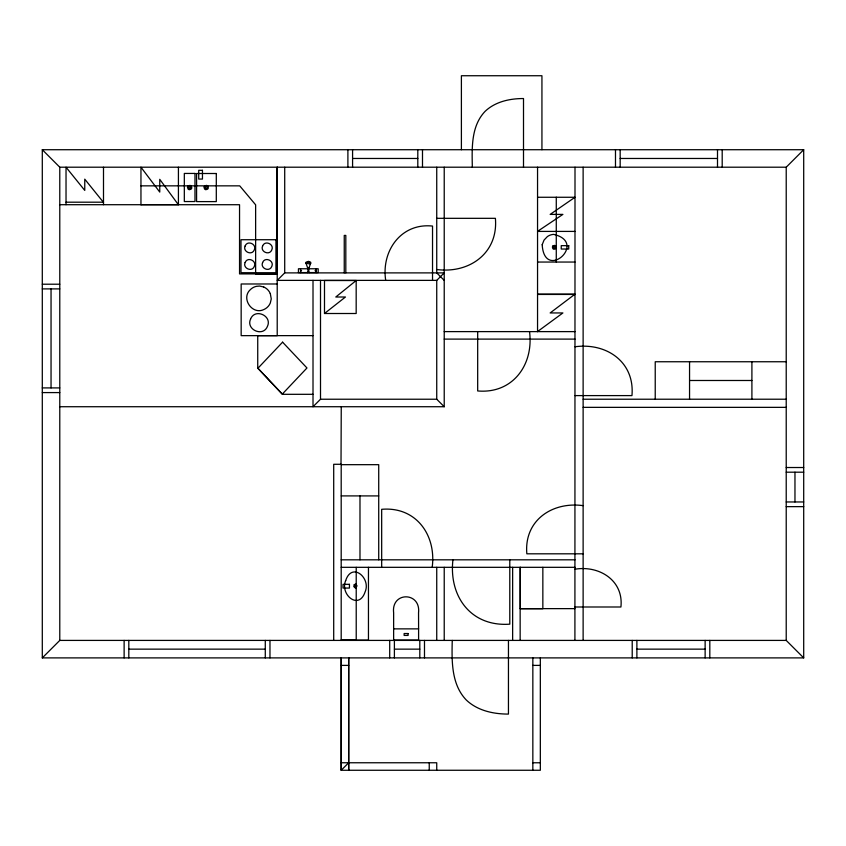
<?xml version="1.0" encoding="UTF-8"?>
<svg xmlns="http://www.w3.org/2000/svg" width="846" height="846" viewBox="0 0 846 846"><rect width="100%" height="100%" fill="white"/><g stroke="black" fill="none" stroke-linecap="round" stroke-linejoin="round"><path stroke-width="1.27" d="M140.954 185.845L239.714 185.845L255.629 204.817L255.629 274.241L277.329 274.241L277.213 167.201L277.118 273.903L239.545 273.903L239.545 204.721L59.78 204.7M341.012 464.285L341.255 406.725M284.711 272.888L277.224 280.375L436.737 280.375L444.224 272.888L284.711 272.888L284.711 167.201M42.3 657.892L59.78 640.411L786.22 640.411L803.7 657.892L42.3 657.892L42.3 149.721L803.7 149.721L803.7 657.892M320.507 280.375L320.507 399.227L313.009 406.725L313.009 280.375M42.3 149.721L59.78 167.201L786.22 167.201L803.7 149.721M348.689 762.764L341.192 770.262L540.33 770.262L540.33 657.892M356.177 280.512L335.788 297.009L345.454 297.009L324.494 313.506L324.494 280.512L356.177 280.512L356.177 313.506L324.494 313.506M537.548 331.558L562.897 312.946L550.164 312.946L575.016 294.154L537.548 294.154M537.548 231.36L562.897 214.398L550.164 214.398L575.016 197.266L537.548 197.266M352.581 158.466L417.808 158.466M620.171 158.466L717.503 158.466M66.03 202.194L103.498 202.194M140.954 204.69L178.421 204.69L178.421 167.222M436.737 218.321L495.396 218.321C498.442 253.102 469.297 273.84 436.737 269.504M537.548 231.413L575.016 231.413M537.548 262.049L575.016 262.049M307.5 267.579L309.192 267.579M307.5 268.764L298.448 268.764L298.448 272.571L318.181 272.571L318.181 268.764L309.192 268.764M277.213 283.981L241.163 283.981L241.163 335.651L277.213 335.651L277.224 167.201M42.3 284.214L59.78 284.214M42.3 288.898L59.78 288.898M537.548 294.44L575.016 294.44M444.224 331.611L575.016 331.621M312.999 335.64L257.734 335.64L257.734 368.084L282.374 394.31L313.009 394.31M444.224 339.109L575.005 339.109M575.005 346.765C606.328 342.461 634.934 361.845 631.962 395.6L575.005 395.6M786.22 361.75L655.227 361.75L655.227 399.217M689.553 380.489L751.904 380.489M42.3 387.912L59.78 387.912M42.3 392.586L59.78 392.586M320.507 399.227L436.737 399.227L444.224 406.725L444.224 167.201M583.127 399.227L786.22 399.217M59.78 406.725L444.224 406.725M583.127 407.349L786.22 407.349M341.255 464.676L378.722 464.676L378.722 559.819M786.22 467.521L803.7 467.521M786.22 472.195L803.7 472.195M341.255 495.904L378.722 495.915M786.22 501.964L803.7 501.964M583.127 505.644C552.195 501.382 523.896 520.449 526.836 553.813L583.127 553.813M786.22 506.648L803.7 506.648M341.192 559.819L575.005 559.819M341.192 567.317L575.005 567.317M575.005 569.199C599.137 565.181 623.788 580.367 620.922 606.994L575.005 606.994M520.142 608.634L574.91 608.634M393.633 628.864L418.601 628.864L418.601 640.094L393.633 640.094L393.633 612.779C391.095 591.439 420.896 591.608 418.548 612.779L418.601 628.864M341.202 640.158L368.454 640.158L368.454 567.317M341.213 640.348L356.219 640.348L356.219 567.317M128.814 649.146L265.284 649.146M394.395 649.146L419.806 649.146M636.89 649.146L705.13 649.146M341.202 665.39L348.7 665.39M532.843 665.39L540.33 665.39M341.192 762.764L436.737 762.764L436.737 770.262M532.843 762.775L540.33 762.775M263.783 287.016L259.637 286.054L256.55 286.308A12.204 12.204 0 0 0 250.363 289.639C240.666 298.321 252.224 315.188 263.783 309.573A12.288 12.288 0 0 0 270.297 303.058L271.259 298.913L270.297 293.53M444.224 280.375L436.737 272.888L436.737 167.201M103.498 202.384L84.759 179.162L84.759 190.403L66.03 167.233L66.03 204.7M178.358 204.69L159.757 179.331L159.757 192.074L140.954 167.222L140.954 204.721M794.965 472.195L794.965 501.964M786.22 167.201L786.22 640.411M751.904 361.75L751.904 399.217M722.198 149.721L722.198 167.201M717.503 149.721L717.503 167.201M709.815 640.411L709.815 657.892M705.13 640.401L705.13 657.892M689.553 361.75L689.553 399.217M636.89 640.401L636.89 657.892M632.216 640.411L632.216 657.892M620.171 149.721L620.171 167.201M615.486 149.721L615.486 167.201M583.127 167.201L583.127 640.411M575.005 167.201L574.91 640.411M556.277 197.171L556.277 262.049M542.846 567.317L542.846 608.708L520.301 608.708L520.301 567.317M541.937 149.721L541.937 75.738L461.398 75.738L461.398 149.721M537.548 167.201L537.548 331.621M532.843 657.892L532.843 770.262M529.522 331.611C533.9 364.584 512.856 394.025 477.683 390.958L477.683 331.611M523.505 167.201L523.505 98.538C509.821 98.527 495.322 101.636 485.118 111.334C470.926 126.149 471.962 148.209 472.332 167.201M520.142 567.317L520.153 640.411M512.644 567.317L512.644 640.411M509.789 559.819L509.789 624.168C470.979 626.949 448.718 596.472 452.927 559.819M508.457 640.411L508.446 714.087C493.419 714.098 477.504 710.682 466.305 700.033C451.151 684.234 451.764 660.758 452.25 640.411M444.224 567.317L444.224 640.411M436.737 280.375L436.737 399.227M436.737 567.317L436.737 640.411M432.528 280.375L432.528 226.062C400.993 222.71 381.155 251.082 385.702 280.375M432.19 567.317C436.483 535.148 416.063 506.299 381.673 509.313L381.683 567.317M429.239 762.764L429.239 770.262M424.491 640.411L424.491 657.892M422.492 149.721L422.492 167.201M419.806 640.401L419.806 657.892M417.808 149.721L417.808 167.201M394.395 640.401L394.395 657.892M389.71 640.411L389.71 657.892M359.984 495.904L359.984 559.819M352.581 149.721L352.581 167.201M347.896 149.721L347.896 167.201M345.813 272.888L345.813 235.421L344.248 235.421L344.248 272.888M341.192 640.411L341.192 464.285L333.705 464.285L333.705 640.411M316.182 268.764L316.182 272.571M309.192 272.571C307.595 268.732 310.556 265.475 310.651 262.228L308.547 261.34L306.03 262.228C305.924 265.528 309.34 268.668 307.5 272.571M300.51 268.764L300.573 272.571M269.969 640.411L269.969 657.892M265.284 640.401L265.284 657.892M128.814 640.401L128.814 657.892M124.129 640.411L124.129 657.892M103.498 167.233L103.498 204.7M59.78 167.201L59.78 640.411M51.046 288.898L51.046 387.912M263.783 287.027A12.204 12.204 0 0 1 270.244 293.499M341.202 657.892L341.192 770.262L341.192 657.892M348.7 657.892L348.689 770.262L348.689 657.892M542.191 244.727C544.412 282.162 588.488 242.4 553.644 234.384A12.087 12.087 0 0 0 547.373 236.594L544.041 240.095L542.191 244.727M345.676 580.599C339.669 594.167 358.82 610.971 365.144 591.777C371.151 578.22 351.999 561.416 345.676 580.599M245.118 245.975C242.464 251.664 251.992 255.989 254.329 249.866C256.994 244.187 247.455 239.852 245.118 245.975M245.118 262.514C242.464 268.193 251.992 272.528 254.329 266.395C256.994 260.716 247.455 256.38 245.118 262.514M262.609 245.975C259.944 251.664 269.472 255.989 271.809 249.866C274.474 244.187 264.935 239.852 262.609 245.975M262.609 262.514C259.944 268.203 269.483 272.528 271.809 266.395C274.474 260.716 264.935 256.38 262.609 262.514M250.564 319.111C245.678 329.559 263.191 337.522 267.484 326.26C272.37 315.812 254.847 307.849 250.564 319.111M354.76 585.305L354.495 586.415L355.574 587.441L356.325 585.971L355.574 584.946L354.76 585.305M354.273 584.649L353.797 586.574L355.69 588.382L357.012 585.802L355.69 584.004L354.273 584.649M553.506 246.546L553.506 248.142L555.018 248.142L555.018 246.546L553.506 246.546M552.935 245.943L552.385 246.99L552.935 248.735L553.929 249.316L555.589 248.735L556.139 247.688L555.589 245.943L554.595 245.372L552.935 245.943M188.108 186.004L187.463 187.167L188.108 189.102L189.261 189.737L191.196 189.102L191.841 187.939L191.196 186.004L190.033 185.369L188.108 186.004M188.764 186.67L188.764 188.436L190.53 188.436L190.53 186.67L188.764 186.67M204.626 186.004L203.981 187.167L204.626 189.102L205.779 189.737L207.714 189.102L208.359 187.939L207.714 186.004L206.551 185.369L204.626 186.004M205.282 186.67L205.282 188.436L207.048 188.436L207.048 186.67L205.282 186.67M305.85 263.296C315.558 265.337 308.663 259.976 305.85 263.296M282.585 342.165L257.914 368.274L282.3 394.088L306.971 367.978L282.585 342.165M315.41 270.942C314.278 269.98 317.356 270.635 315.41 270.942M300.774 270.572C300.806 271.598 302.445 269.959 300.774 270.572M202.458 170.321L198.715 170.321L198.715 179.066L202.458 179.066L202.458 170.321M194.982 173.441L184.322 173.441L184.322 201.538L194.982 201.538L194.982 173.441M216.301 173.504L196.579 173.504L196.579 201.602L216.301 201.602L216.301 173.504M275.955 239.725L240.983 239.725L240.983 272.719L275.955 272.719L275.955 239.725M568.734 245.657L561.236 245.657L561.236 249.031L568.734 249.031L568.734 245.657M349.44 584.322L343.011 584.322L343.011 588.065L349.44 588.065L349.44 584.322M408.1 633.538L404.134 633.538L404.134 635.42L408.1 635.42L408.1 633.538"/></g></svg>
